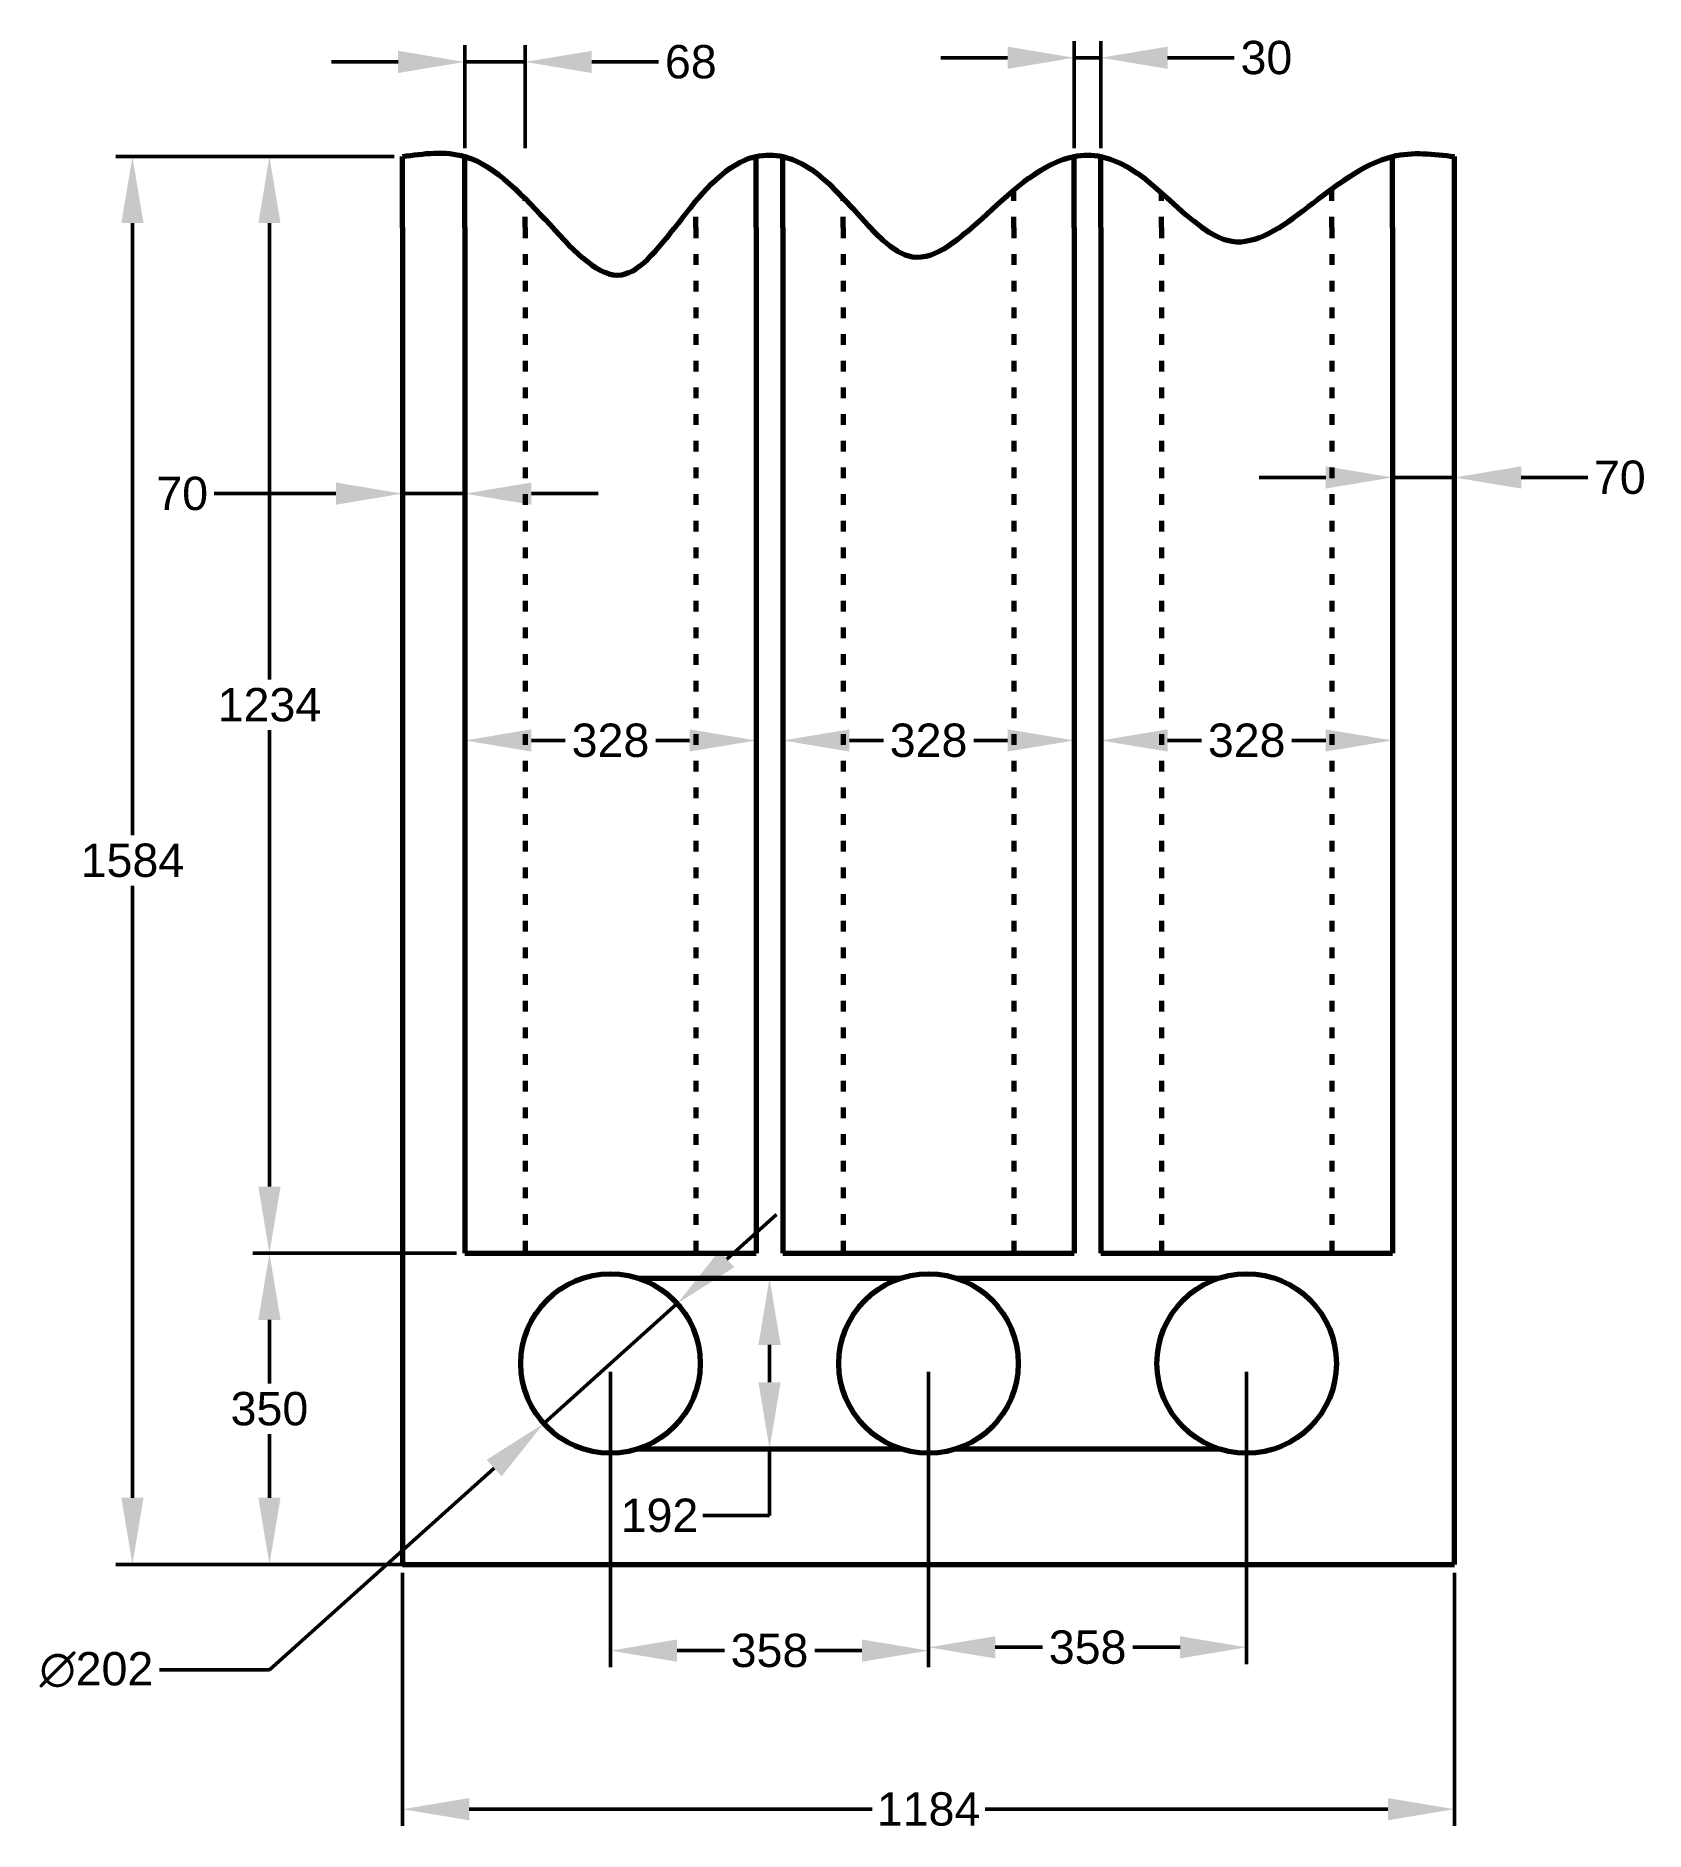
# Model space of a CAD drawing. Header units: millimetres. Extents: x 3838 to 5649, y -116 to 1903.
import ezdxf

# ---------------------------------------------------------------- set-up
doc = ezdxf.new("R2010")
doc.units = ezdxf.units.MM
doc.linetypes.add('ACAD_ISO03W100', pattern=[30, 12, -18])
doc.layers.get('0').update_dxf_attribs({"lineweight": 70})
doc.layers.add('dash line', color=7, linetype='ACAD_ISO03W100', lineweight=70)
doc.styles.get("Standard").update_dxf_attribs({"font": 'arial.ttf'})
doc.dimstyles.new('ISO-25', dxfattribs={"dimscale": 15, "dimtxt": 2.5, "dimasz": 5, "dimexe": 1.25, "dimexo": 0.625, "dimtad": 0, "dimtih": 1, "dimtoh": 1, "dimdsep": 46, "dimtxsty": 'Standard', "dimcen": 2.5, "dimclrd": 30, "dimclre": 30, "dimclrt": 30, "dimadec": 0, "dimazin": 0, "dimtfac": 1, "dimtmove": 0, "dimatfit": 3, "dimfxl": 1, "dimlwd": 50, "dimlwe": 50, "dimarcsym": 0})

# ---------------------------------------------------------------- blocks, each defined once
blk = doc.blocks.new('*D5')
at = {"color": 30, "lineweight": 50, "transparency": 16777216}
for p, q in [((4615.4, 527.4), (4671.2, 577.5)), ((4559.6, 477.3), (4409.3, 342.3)), ((4100.6, 65.2), (4353.5, 292.2)), ((3976.9, 65.2), (4100.6, 65.2))]:
    blk.add_line(p, q, dxfattribs=at)
at = {"color": 30, "transparency": 16777216}
for points in [[(4607, 536.7), (4623.7, 518.1), (4559.6, 477.3)], [(4345.1, 301.5), (4361.8, 282.9), (4409.3, 342.3)]]:
    blk.add_solid(points, dxfattribs=at)
at = {"layer": 'Defpoints', "color": 0, "transparency": 16777216}
for p in [(4559.6, 477.3), (4409.3, 342.3)]:
    blk.add_point(p, dxfattribs=at)
at = {"color": 30, "transparency": 16777216, "insert": (3905.9, 65.2), "char_height": 37.5, "attachment_point": 5}
blk.add_mtext('∅202', dxfattribs=at)
blk = doc.blocks.new('*D6')
at = {"color": 30, "lineweight": 50, "transparency": 16777216}
for p, q in [((4484.4, 400.4), (4484.4, 68.1)), ((4842.4, 400.4), (4842.4, 68.1)), ((4559.4, 86.8), (4612.6, 86.8)), ((4767.4, 86.8), (4714.3, 86.8))]:
    blk.add_line(p, q, dxfattribs=at)
at = {"color": 30, "transparency": 16777216}
for points in [[(4559.4, 99.3), (4559.4, 74.3), (4484.4, 86.8)], [(4767.4, 99.3), (4767.4, 74.3), (4842.4, 86.8)]]:
    blk.add_solid(points, dxfattribs=at)
at = {"layer": 'Defpoints', "color": 0, "transparency": 16777216}
for p in [(4484.4, 409.8), (4842.4, 409.8), (4842.4, 86.8)]:
    blk.add_point(p, dxfattribs=at)
at = {"color": 30, "transparency": 16777216, "insert": (4663.4, 86.8), "char_height": 37.5, "attachment_point": 5}
blk.add_mtext('358', dxfattribs=at)
blk = doc.blocks.new('*D7')
at = {"color": 30, "lineweight": 50, "transparency": 16777216}
for p, q in [((4842.4, 400.4), (4842.4, 71.7)), ((5200.4, 400.4), (5200.4, 71.7)), ((4917.4, 90.5), (4970.6, 90.5)), ((5125.4, 90.5), (5072.3, 90.5))]:
    blk.add_line(p, q, dxfattribs=at)
at = {"color": 30, "transparency": 16777216}
for points in [[(4917.4, 103), (4917.4, 78), (4842.4, 90.5)], [(5125.4, 103), (5125.4, 78), (5200.4, 90.5)]]:
    blk.add_solid(points, dxfattribs=at)
at = {"layer": 'Defpoints', "color": 0, "transparency": 16777216}
for p in [(4842.4, 409.8), (5200.4, 409.8), (5200.4, 90.5)]:
    blk.add_point(p, dxfattribs=at)
at = {"color": 30, "transparency": 16777216, "insert": (5021.4, 90.5), "char_height": 37.5, "attachment_point": 5}
blk.add_mtext('358', dxfattribs=at)
blk = doc.blocks.new('*D8')
at = {"color": 30, "lineweight": 50, "transparency": 16777216}
for p, q in [((4672.8, 505.8), (4682.2, 505.8)), ((4663.4, 430.8), (4663.4, 388.8)), ((4663.4, 313.8), (4663.4, 238.8)), ((4672.8, 313.8), (4682.2, 313.8)), ((4663.4, 238.8), (4588.4, 238.8))]:
    blk.add_line(p, q, dxfattribs=at)
at = {"color": 30, "transparency": 16777216}
for points in [[(4650.9, 430.8), (4675.9, 430.8), (4663.4, 505.8)], [(4650.9, 388.8), (4675.9, 388.8), (4663.4, 313.8)]]:
    blk.add_solid(points, dxfattribs=at)
at = {"layer": 'Defpoints', "color": 0, "transparency": 16777216}
for p in [(4663.4, 505.8), (4663.4, 313.8), (4663.4, 313.8)]:
    blk.add_point(p, dxfattribs=at)
at = {"color": 30, "transparency": 16777216, "insert": (4539.6, 238.8), "char_height": 37.5, "attachment_point": 5}
blk.add_mtext('192', dxfattribs=at)
blk = doc.blocks.new('*D9')
at = {"color": 30, "lineweight": 50, "transparency": 16777216}
for p, q in [((4320.4, 1120.2), (4320.4, 1129.6)), ((4648.4, 1120.2), (4648.4, 1129.6)), ((4395.4, 1110.8), (4433.6, 1110.8)), ((4573.4, 1110.8), (4535.3, 1110.8))]:
    blk.add_line(p, q, dxfattribs=at)
at = {"color": 30, "transparency": 16777216}
for points in [[(4395.4, 1123.3), (4395.4, 1098.3), (4320.4, 1110.8)], [(4573.4, 1123.3), (4573.4, 1098.3), (4648.4, 1110.8)]]:
    blk.add_solid(points, dxfattribs=at)
at = {"layer": 'Defpoints', "color": 0, "transparency": 16777216}
for p in [(4320.4, 1110.8), (4648.4, 1110.8), (4648.4, 1110.8)]:
    blk.add_point(p, dxfattribs=at)
at = {"color": 30, "transparency": 16777216, "insert": (4484.4, 1110.8), "char_height": 37.5, "attachment_point": 5}
blk.add_mtext('328', dxfattribs=at)
blk = doc.blocks.new('*D10')
at = {"color": 30, "lineweight": 50, "transparency": 16777216}
for p, q in [((4678.4, 1120.2), (4678.4, 1129.6)), ((5006.4, 1120.2), (5006.4, 1129.6)), ((4753.4, 1110.8), (4791.6, 1110.8)), ((4931.4, 1110.8), (4893.3, 1110.8))]:
    blk.add_line(p, q, dxfattribs=at)
at = {"color": 30, "transparency": 16777216}
for points in [[(4753.4, 1123.3), (4753.4, 1098.3), (4678.4, 1110.8)], [(4931.4, 1123.3), (4931.4, 1098.3), (5006.4, 1110.8)]]:
    blk.add_solid(points, dxfattribs=at)
at = {"layer": 'Defpoints', "color": 0, "transparency": 16777216}
for p in [(4678.4, 1110.8), (5006.4, 1110.8), (5006.4, 1110.8)]:
    blk.add_point(p, dxfattribs=at)
at = {"color": 30, "transparency": 16777216, "insert": (4842.4, 1110.8), "char_height": 37.5, "attachment_point": 5}
blk.add_mtext('328', dxfattribs=at)
blk = doc.blocks.new('*D11')
at = {"color": 30, "lineweight": 50, "transparency": 16777216}
for p, q in [((5036.4, 1120.2), (5036.4, 1129.6)), ((5364.4, 1120.2), (5364.4, 1129.6)), ((5111.4, 1110.8), (5149.6, 1110.8)), ((5289.4, 1110.8), (5251.3, 1110.8))]:
    blk.add_line(p, q, dxfattribs=at)
at = {"color": 30, "transparency": 16777216}
for points in [[(5111.4, 1123.3), (5111.4, 1098.3), (5036.4, 1110.8)], [(5289.4, 1123.3), (5289.4, 1098.3), (5364.4, 1110.8)]]:
    blk.add_solid(points, dxfattribs=at)
at = {"layer": 'Defpoints', "color": 0, "transparency": 16777216}
for p in [(5036.4, 1110.8), (5364.4, 1110.8), (5364.4, 1110.8)]:
    blk.add_point(p, dxfattribs=at)
at = {"color": 30, "transparency": 16777216, "insert": (5200.4, 1110.8), "char_height": 37.5, "attachment_point": 5}
blk.add_mtext('328', dxfattribs=at)
blk = doc.blocks.new('*D12')
at = {"color": 30, "lineweight": 50, "transparency": 16777216}
for p, q in [((4250.4, 174.4), (4250.4, -110.4)), ((5434.4, 174.4), (5434.4, -110.4)), ((4325.4, -91.6), (4778.9, -91.6)), ((5359.4, -91.6), (4906, -91.6))]:
    blk.add_line(p, q, dxfattribs=at)
at = {"color": 30, "transparency": 16777216}
for points in [[(4325.4, -79.1), (4325.4, -104.1), (4250.4, -91.6)], [(5359.4, -79.1), (5359.4, -104.1), (5434.4, -91.6)]]:
    blk.add_solid(points, dxfattribs=at)
at = {"layer": 'Defpoints', "color": 0, "transparency": 16777216}
for p in [(4250.4, 183.8), (5434.4, 183.8), (5434.4, -91.6)]:
    blk.add_point(p, dxfattribs=at)
at = {"color": 30, "transparency": 16777216, "insert": (4842.4, -91.6), "char_height": 37.5, "attachment_point": 5}
blk.add_mtext('1184', dxfattribs=at)
blk = doc.blocks.new('*D15')
at = {"color": 30, "lineweight": 50, "transparency": 16777216}
for p, q in [((5364.4, 1678.4), (5364.4, 1388)), ((5434.4, 1678.4), (5434.4, 1388)), ((5289.4, 1406.7), (5214.4, 1406.7)), ((5364.4, 1406.7), (5434.4, 1406.7)), ((5509.4, 1406.7), (5584.4, 1406.7))]:
    blk.add_line(p, q, dxfattribs=at)
at = {"color": 30, "transparency": 16777216}
for points in [[(5289.4, 1419.2), (5289.4, 1394.2), (5364.4, 1406.7)], [(5509.4, 1419.2), (5509.4, 1394.2), (5434.4, 1406.7)]]:
    blk.add_solid(points, dxfattribs=at)
at = {"layer": 'Defpoints', "color": 0, "transparency": 16777216}
for p in [(5364.4, 1687.8), (5434.4, 1687.8), (5434.4, 1406.7)]:
    blk.add_point(p, dxfattribs=at)
at = {"color": 30, "transparency": 16777216, "insert": (5620.4, 1406.7), "char_height": 37.5, "attachment_point": 5}
blk.add_mtext('70', dxfattribs=at)
blk = doc.blocks.new('*D16')
at = {"color": 30, "lineweight": 50, "transparency": 16777216}
for p, q in [((4250.4, 1678.4), (4250.4, 1369.8)), ((4320.4, 1678.4), (4320.4, 1369.8)), ((4175.4, 1388.5), (4038.4, 1388.5)), ((4320.4, 1388.5), (4250.4, 1388.5)), ((4395.4, 1388.5), (4470.4, 1388.5))]:
    blk.add_line(p, q, dxfattribs=at)
at = {"color": 30, "transparency": 16777216}
for points in [[(4175.4, 1401), (4175.4, 1376), (4250.4, 1388.5)], [(4395.4, 1401), (4395.4, 1376), (4320.4, 1388.5)]]:
    blk.add_solid(points, dxfattribs=at)
at = {"layer": 'Defpoints', "color": 0, "transparency": 16777216}
for p in [(4250.4, 1687.8), (4320.4, 1687.8), (4320.4, 1388.5)]:
    blk.add_point(p, dxfattribs=at)
at = {"color": 30, "transparency": 16777216, "insert": (4002.4, 1388.5), "char_height": 37.5, "attachment_point": 5}
blk.add_mtext('70', dxfattribs=at)
blk = doc.blocks.new('*D22')
at = {"color": 30, "lineweight": 50, "transparency": 16777216}
for p, q in [((4241, 1767.8), (3927.7, 1767.8)), ((3946.4, 1692.8), (3946.4, 1004.3)), ((3946.4, 258.8), (3946.4, 947.3)), ((4241, 183.8), (3927.7, 183.8))]:
    blk.add_line(p, q, dxfattribs=at)
at = {"color": 30, "transparency": 16777216}
for points in [[(3933.9, 1692.8), (3958.9, 1692.8), (3946.4, 1767.8)], [(3933.9, 258.8), (3958.9, 258.8), (3946.4, 183.8)]]:
    blk.add_solid(points, dxfattribs=at)
at = {"layer": 'Defpoints', "color": 0, "transparency": 16777216}
for p in [(4250.4, 1767.8), (3946.4, 183.8), (4250.4, 183.8)]:
    blk.add_point(p, dxfattribs=at)
at = {"color": 30, "transparency": 16777216, "insert": (3946.4, 975.8), "char_height": 37.5, "attachment_point": 5}
blk.add_mtext('1584', dxfattribs=at)
blk = doc.blocks.new('*D23')
at = {"color": 30, "lineweight": 50, "transparency": 16777216}
for p, q in [((4311, 533.8), (4081.9, 533.8)), ((4100.6, 458.8), (4100.6, 387.4)), ((4100.6, 258.8), (4100.6, 330.3)), ((4311, 183.8), (4081.9, 183.8))]:
    blk.add_line(p, q, dxfattribs=at)
at = {"color": 30, "transparency": 16777216}
for points in [[(4088.1, 458.8), (4113.1, 458.8), (4100.6, 533.8)], [(4088.1, 258.8), (4113.1, 258.8), (4100.6, 183.8)]]:
    blk.add_solid(points, dxfattribs=at)
at = {"layer": 'Defpoints', "color": 0, "transparency": 16777216}
for p in [(4320.4, 533.8), (4100.6, 183.8), (4320.4, 183.8)]:
    blk.add_point(p, dxfattribs=at)
at = {"color": 30, "transparency": 16777216, "insert": (4100.6, 358.8), "char_height": 37.5, "attachment_point": 5}
blk.add_mtext('350', dxfattribs=at)
blk = doc.blocks.new('*D24')
at = {"color": 30, "lineweight": 50, "transparency": 16777216}
for p, q in [((4241, 1767.8), (4081.9, 1767.8)), ((4100.6, 1692.8), (4100.6, 1179.4)), ((4100.6, 608.8), (4100.6, 1122.3)), ((4241, 533.8), (4081.9, 533.8))]:
    blk.add_line(p, q, dxfattribs=at)
at = {"color": 30, "transparency": 16777216}
for points in [[(4088.1, 1692.8), (4113.1, 1692.8), (4100.6, 1767.8)], [(4088.1, 608.8), (4113.1, 608.8), (4100.6, 533.8)]]:
    blk.add_solid(points, dxfattribs=at)
at = {"layer": 'Defpoints', "color": 0, "transparency": 16777216}
for p in [(4250.4, 1767.8), (4100.6, 533.8), (4250.4, 533.8)]:
    blk.add_point(p, dxfattribs=at)
at = {"color": 30, "transparency": 16777216, "insert": (4100.6, 1150.8), "char_height": 37.5, "attachment_point": 5}
blk.add_mtext('1234', dxfattribs=at)
blk = doc.blocks.new('*D25')
at = {"color": 30, "lineweight": 50, "transparency": 16777216}
for p, q in [((4931.4, 1878.9), (4856.4, 1878.9)), ((5006.4, 1777.2), (5006.4, 1897.6)), ((5006.4, 1878.9), (5036.4, 1878.9)), ((5036.4, 1777.2), (5036.4, 1897.6)), ((5111.4, 1878.9), (5186.4, 1878.9))]:
    blk.add_line(p, q, dxfattribs=at)
at = {"color": 30, "transparency": 16777216}
for points in [[(4931.4, 1891.4), (4931.4, 1866.4), (5006.4, 1878.9)], [(5111.4, 1891.4), (5111.4, 1866.4), (5036.4, 1878.9)]]:
    blk.add_solid(points, dxfattribs=at)
at = {"layer": 'Defpoints', "color": 0, "transparency": 16777216}
for p in [(5036.4, 1878.9), (5006.4, 1767.8), (5036.4, 1767.8)]:
    blk.add_point(p, dxfattribs=at)
at = {"color": 30, "transparency": 16777216, "insert": (5222.6, 1878.9), "char_height": 37.5, "attachment_point": 5}
blk.add_mtext('30', dxfattribs=at)
blk = doc.blocks.new('*D26')
at = {"color": 30, "lineweight": 50, "transparency": 16777216}
for p, q in [((4320.4, 1777.2), (4320.4, 1892.9)), ((4388.4, 1777.2), (4388.4, 1892.9)), ((4245.4, 1874.2), (4170.4, 1874.2)), ((4320.4, 1874.2), (4388.4, 1874.2)), ((4463.4, 1874.2), (4538.4, 1874.2))]:
    blk.add_line(p, q, dxfattribs=at)
at = {"color": 30, "transparency": 16777216}
for points in [[(4245.4, 1886.7), (4245.4, 1861.7), (4320.4, 1874.2)], [(4463.4, 1886.7), (4463.4, 1861.7), (4388.4, 1874.2)]]:
    blk.add_solid(points, dxfattribs=at)
at = {"layer": 'Defpoints', "color": 0, "transparency": 16777216}
for p in [(4388.4, 1874.2), (4320.4, 1767.8), (4388.4, 1767.8)]:
    blk.add_point(p, dxfattribs=at)
at = {"color": 30, "transparency": 16777216, "insert": (4574.8, 1874.2), "char_height": 37.5, "attachment_point": 5}
blk.add_mtext('68', dxfattribs=at)

msp = doc.modelspace()

# ---------------------------------------------------------------- linework, layer by layer
for p, q in [((4250.425, 1687.821), (4250.425, 1767.821)), ((4320.425, 1687.821), (4320.425, 1767.821)), ((4648.425, 1687.821), (4648.425, 1767.821)), ((4678.425, 1687.821), (4678.425, 1767.821)), ((5006.425, 1687.821), (5006.425, 1767.821)), ((5036.425, 1687.821), (5036.425, 1767.821)), ((5364.425, 1687.821), (5364.425, 1767.821)), ((5434.425, 1687.821), (5434.425, 1767.821)), ((4250.425, 1687.821), (4250.425, 183.821)), ((4320.425, 1687.821), (4320.425, 533.821)), ((4648.425, 1687.821), (4648.425, 533.821)), ((4678.425, 1687.821), (4678.425, 533.821)), ((5006.425, 1687.821), (5006.425, 533.821)), ((5036.425, 1687.821), (5036.425, 533.821)), ((5364.425, 1687.821), (5364.425, 533.821)), ((5434.425, 183.821), (5434.425, 1687.821)), ((4320.425, 533.821), (4648.425, 533.821)), ((4678.425, 533.821), (5006.425, 533.821)), ((5036.425, 533.821), (5364.425, 533.821)), ((4515.81, 505.821), (4811.04, 505.821)), ((4515.81, 505.821), (4811.04, 505.821)), ((4873.81, 505.821), (5169.04, 505.821)), ((4873.81, 505.821), (5169.04, 505.821)), ((4515.81, 313.821), (4811.04, 313.821)), ((4873.81, 313.821), (5169.04, 313.821)), ((4250.425, 183.821), (5434.425, 183.821))]:
    msp.add_line(p, q)
for centre in [(4484.425, 409.821), (4842.425, 409.821), (5200.425, 409.821)]:
    msp.add_circle(centre, 101)
msp.add_spline([(4250.425, 1767.821), (4320.425, 1767.821), (4496.778, 1634.748), (4648.425, 1767.821), (4678.425, 1767.821), (4824.35, 1655.014), (5006.425, 1767.821), (5036.425, 1767.821), (5183.809, 1672.384), (5364.425, 1767.821), (5434.425, 1767.821)], degree=3)
at = {"layer": 'dash line'}
for p, q in [((4388.425, 1687.821), (4388.425, 1720.489)), ((4580.425, 1687.821), (4580.425, 1717.538)), ((4746.425, 1687.821), (4746.425, 1720.814)), ((4938.425, 1687.821), (4938.425, 1730.175)), ((5104.425, 1687.821), (5104.425, 1727.182)), ((5296.425, 1687.821), (5296.425, 1731.342)), ((4388.425, 1687.821), (4388.425, 533.821)), ((4580.425, 1687.821), (4580.425, 533.821)), ((4746.425, 1687.821), (4746.425, 533.821)), ((4938.425, 1687.821), (4938.425, 533.821)), ((5104.425, 1687.821), (5104.425, 533.821)), ((5296.425, 1687.821), (5296.425, 533.821))]:
    msp.add_line(p, q, dxfattribs=at)

# ---------------------------------------------------------------- dimensions: what is measured, and where the dimension line sits
for base, p1, p2, picture, middle in [((4388.425, 1874.157), (4320.425, 1767.821), (4388.425, 1767.821), '*D26', (4574.799, 1874.157)), ((5036.425, 1878.876), (5006.425, 1767.821), (5036.425, 1767.821), '*D25', (5222.582, 1878.876)), ((5434.425, 1406.709), (5364.425, 1687.821), (5434.425, 1687.821), '*D15', (5620.441, 1406.709)), ((4648.425, 1110.821), (4320.425, 1110.821), (4648.425, 1110.821), '*D9', (4484.425, 1110.821)), ((5006.425, 1110.821), (4678.425, 1110.821), (5006.425, 1110.821), '*D10', (4842.425, 1110.821)), ((5364.425, 1110.821), (5036.425, 1110.821), (5364.425, 1110.821), '*D11', (5200.425, 1110.821)), ((4842.425, 86.821), (4484.425, 409.821), (4842.425, 409.821), '*D6', (4663.425, 86.821)), ((5200.425, 90.462), (4842.425, 409.821), (5200.425, 409.821), '*D7', (5021.425, 90.462)), ((5434.425, -91.644), (4250.425, 183.821), (5434.425, 183.821), '*D12', (4842.425, -91.644))]:
    dim = msp.add_linear_dim(base=base, p1=p1, p2=p2, dimstyle='ISO-25')
    dim.commit()
    dim.dimension.update_dxf_attribs({"geometry": picture, "text_midpoint": middle})
for base, p1, p2, picture, middle in [((3946.447, 183.821), (4250.425, 1767.821), (4250.425, 183.821), '*D22', (3946.447, 975.821)), ((4100.601, 533.821), (4250.425, 1767.821), (4250.425, 533.821), '*D24', (4100.601, 1150.821)), ((4100.601, 183.821), (4320.425, 533.821), (4320.425, 183.821), '*D23', (4100.601, 358.821)), ((4663.425, 313.821), (4663.425, 505.821), (4663.425, 313.821), '*D8', (4539.58, 238.821))]:
    dim = msp.add_linear_dim(base=base, p1=p1, p2=p2, angle=90, dimstyle='ISO-25')
    dim.commit()
    dim.dimension.update_dxf_attribs({"geometry": picture, "text_midpoint": middle})
dim = msp.add_linear_dim(base=(4320.425, 1388.501), p1=(4250.425, 1687.821), p2=(4320.425, 1687.821), dimstyle='ISO-25')
dim.commit()
dim.dimension.update_dxf_attribs({"geometry": '*D16', "text_midpoint": (4002.403, 1388.501), "dimtype": 160})
dim = msp.add_diameter_dim_2p(p1=(4559.58, 477.295), p2=(4409.27, 342.348), dimstyle='ISO-25')
dim.commit()
dim.dimension.update_dxf_attribs({"geometry": '*D5', "text_midpoint": (3905.922, 65.229), "dimtype": 163})

doc.saveas('drawing.dxf')
